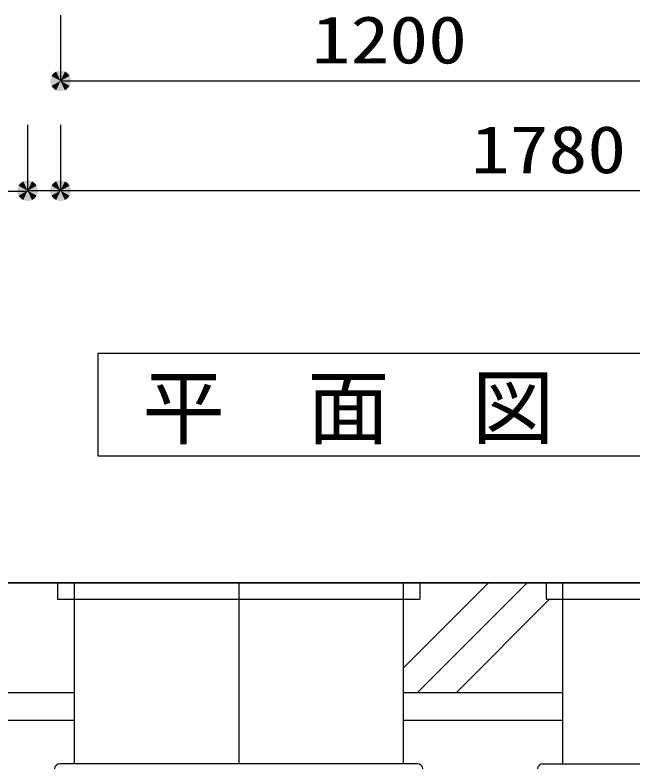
# Model space of a CAD drawing. Units: millimetres, scale not verified. Extents: x -8093 to 8093, y -5792 to 5792.
# Drawn here: x -6463 to -5337, y -1588 to -215 of the extents above; entities that cross this region are included whole.
import ezdxf
from ezdxf.enums import TextEntityAlignment as Align

# ---------------------------------------------------------------- set-up
doc = ezdxf.new("R2010")
doc.units = ezdxf.units.MM
doc.header["$LTSCALE"] = 30
doc.linetypes.add('LONG_CHAIN', pattern=[21, 18, -1, 1, -1])
for name, color, linetype, lineweight in [('0-1_00クル-フ-0躯体', 3, 'Continuous', 25), ('0-2_00クル-フ-1機器', 2, 'Continuous', 25), ('0-3_00クル-フ-6寸法', 132, 'Continuous', 25)]:
    doc.layers.add(name, color=color, linetype=linetype, lineweight=lineweight)
doc.styles.add('ＭＳ ゴシック', font='')
doc.styles.get('ＭＳ ゴシック').set_extended_font_data('MS Gothic')

msp = doc.modelspace()

# ---------------------------------------------------------------- linework, layer by layer
at = {"layer": '0-1_00クル-フ-0躯体', "linetype": 'LONG_CHAIN'}
msp.add_line((-6055.75, -1249.23), (-6055.75, -1579.23), dxfattribs=at)
at = {"layer": '0-1_00クル-フ-0躯体'}
for p, q in [((-5729.91, -1579.23), (-6381.59, -1579.23)), ((-5928.24, -1579.23), (-6055.75, -1579.23)), ((-5501.58, -1579.23), (-4849.91, -1579.23))]:
    msp.add_line(p, q, dxfattribs=at)
msp.add_lwpolyline([(-4282.88, -1017.89), (-4282.88, -831.57), (-6312.21, -831.57), (-6312.21, -1017.89)], close=True, dxfattribs=at)
for centre, start, end in [((-6381.59, -1589.23), 90, 175), ((-5729.91, -1589.23), 5, 90), ((-5501.58, -1589.23), 90, 175)]:
    msp.add_arc(centre, 10, start, end, dxfattribs=at)
at = {"layer": '0-2_00クル-フ-1機器'}
for p, q in [((-3233.35, -1249.23), (-7706.56, -1249.23)), ((-6485.75, -1249.23), (-4705.75, -1249.23)), ((-6385.75, -1249.23), (-6385.75, -1279.23)), ((-6355.75, -1249.23), (-6355.75, -1579.23)), ((-5755.75, -1249.23), (-5755.75, -1579.23)), ((-5755.75, -1404.47), (-5600.51, -1249.23)), ((-5729.8, -1449.23), (-5529.8, -1249.23)), ((-5725.75, -1249.23), (-5725.75, -1279.23)), ((-5495.75, -1249.23), (-5495.75, -1279.23)), ((-5465.75, -1249.23), (-5465.75, -1579.23)), ((-6385.75, -1279.23), (-5725.75, -1279.23)), ((-5659.09, -1449.23), (-5489.09, -1279.23)), ((-5495.75, -1279.23), (-4835.75, -1279.23)), ((-6580.75, -1449.23), (-6355.75, -1449.23)), ((-5755.75, -1449.23), (-5465.75, -1449.23)), ((-6580.75, -1499.23), (-6355.75, -1499.23)), ((-5755.75, -1499.23), (-5465.75, -1499.23))]:
    msp.add_line(p, q, dxfattribs=at)
at = {"layer": '0-3_00クル-フ-6寸法', "color": 4}
for p, q in [((-6380.4, -214.7), (-6380.4, -334.7)), ((-6380.4, -334.7), (-5180.4, -334.7)), ((-6440.4, -414.7), (-6440.4, -534.7)), ((-6380.4, -414.7), (-6380.4, -534.7)), ((-6380.4, -414.7), (-6380.4, -534.7)), ((-6380.4, -534.7), (-6440.4, -534.7)), ((-4600.4, -534.7), (-6380.4, -534.7)), ((-6440.4, -536.2), (-6589.11, -536.2))]:
    msp.add_line(p, q, dxfattribs=at)
at = {"layer": '0-3_00クル-フ-6寸法'}
for points in [[(-6380.4, -334.7), (-6398.56, -330.04), (-6397.83, -327.8)], [(-6380.4, -334.7), (-6397.83, -327.8), (-6396.83, -325.67)], [(-6380.4, -334.7), (-6396.83, -325.67), (-6395.56, -323.68)], [(-6380.4, -334.7), (-6395.56, -323.68), (-6394.06, -321.87)], [(-6380.4, -334.7), (-6394.06, -321.87), (-6392.35, -320.26)], [(-6380.4, -334.7), (-6392.35, -320.26), (-6390.44, -318.87)], [(-6380.4, -334.7), (-6390.44, -318.87), (-6388.38, -317.74)], [(-6380.4, -334.7), (-6388.38, -317.74), (-6386.19, -316.87)], [(-6380.4, -334.7), (-6386.19, -316.87), (-6383.91, -316.29)], [(-6380.4, -334.7), (-6383.91, -316.29), (-6381.57, -315.99)], [(-6380.4, -334.7), (-6381.57, -315.99), (-6379.22, -315.99)], [(-6380.4, -334.7), (-6379.22, -315.99), (-6376.88, -316.29)], [(-6380.4, -334.7), (-6376.88, -316.29), (-6374.6, -316.87)], [(-6380.4, -334.7), (-6374.6, -316.87), (-6372.41, -317.74)], [(-6380.4, -334.7), (-6372.41, -317.74), (-6370.35, -318.87)], [(-6380.4, -334.7), (-6370.35, -318.87), (-6368.44, -320.26)], [(-6380.4, -334.7), (-6368.44, -320.26), (-6366.73, -321.87)], [(-6380.4, -334.7), (-6366.73, -321.87), (-6365.23, -323.68)], [(-6380.4, -334.7), (-6365.23, -323.68), (-6363.97, -325.67)], [(-6380.4, -334.7), (-6363.97, -325.67), (-6362.96, -327.8)], [(-6380.4, -334.7), (-6362.96, -327.8), (-6362.23, -330.04)], [(-6380.4, -334.7), (-6399.15, -334.7), (-6399, -332.35)], [(-6380.4, -334.7), (-6399, -337.05), (-6399.15, -334.7)], [(-6380.4, -334.7), (-6399, -332.35), (-6398.56, -330.04)], [(-6380.4, -334.7), (-6398.56, -339.37), (-6399, -337.05)], [(-6380.4, -334.7), (-6397.83, -341.61), (-6398.56, -339.37)], [(-6380.4, -334.7), (-6396.83, -343.74), (-6397.83, -341.61)], [(-6380.4, -334.7), (-6395.56, -345.73), (-6396.83, -343.74)], [(-6380.4, -334.7), (-6394.06, -347.54), (-6395.56, -345.73)], [(-6380.4, -334.7), (-6392.35, -349.15), (-6394.06, -347.54)], [(-6380.4, -334.7), (-6390.44, -350.54), (-6392.35, -349.15)], [(-6380.4, -334.7), (-6388.38, -351.67), (-6390.44, -350.54)], [(-6380.4, -334.7), (-6386.19, -352.54), (-6388.38, -351.67)], [(-6380.4, -334.7), (-6383.91, -353.12), (-6386.19, -352.54)], [(-6380.4, -334.7), (-6381.57, -353.42), (-6383.91, -353.12)], [(-6380.4, -334.7), (-6379.22, -353.42), (-6381.57, -353.42)], [(-6380.4, -334.7), (-6362.23, -330.04), (-6361.79, -332.35)], [(-6380.4, -334.7), (-6361.79, -332.35), (-6361.65, -334.7)], [(-6380.4, -334.7), (-6376.88, -353.12), (-6379.22, -353.42)], [(-6380.4, -334.7), (-6374.6, -352.54), (-6376.88, -353.12)], [(-6380.4, -334.7), (-6372.41, -351.67), (-6374.6, -352.54)], [(-6380.4, -334.7), (-6370.35, -350.54), (-6372.41, -351.67)], [(-6380.4, -334.7), (-6368.44, -349.15), (-6370.35, -350.54)], [(-6380.4, -334.7), (-6366.73, -347.54), (-6368.44, -349.15)], [(-6380.4, -334.7), (-6365.23, -345.73), (-6366.73, -347.54)], [(-6380.4, -334.7), (-6363.97, -343.74), (-6365.23, -345.73)], [(-6380.4, -334.7), (-6362.96, -341.61), (-6363.97, -343.74)], [(-6380.4, -334.7), (-6362.23, -339.37), (-6362.96, -341.61)], [(-6380.4, -334.7), (-6361.79, -337.05), (-6362.23, -339.37)], [(-6380.4, -334.7), (-6361.65, -334.7), (-6361.79, -337.05)], [(-6440.4, -534.7), (-6455.56, -523.68), (-6454.06, -521.87)], [(-6440.4, -534.7), (-6454.06, -521.87), (-6452.35, -520.26)], [(-6440.4, -534.7), (-6452.35, -520.26), (-6450.44, -518.87)], [(-6440.4, -534.7), (-6450.44, -518.87), (-6448.38, -517.74)], [(-6440.4, -534.7), (-6448.38, -517.74), (-6446.19, -516.87)], [(-6440.4, -534.7), (-6446.19, -516.87), (-6443.91, -516.29)], [(-6440.4, -534.7), (-6443.91, -516.29), (-6441.57, -515.99)], [(-6440.4, -534.7), (-6441.57, -515.99), (-6439.22, -515.99)], [(-6440.4, -534.7), (-6439.22, -515.99), (-6436.88, -516.29)], [(-6440.4, -534.7), (-6436.88, -516.29), (-6434.6, -516.87)], [(-6440.4, -534.7), (-6434.6, -516.87), (-6432.41, -517.74)], [(-6440.4, -534.7), (-6432.41, -517.74), (-6430.35, -518.87)], [(-6440.4, -534.7), (-6430.35, -518.87), (-6428.44, -520.26)], [(-6440.4, -534.7), (-6428.44, -520.26), (-6426.73, -521.87)], [(-6440.4, -534.7), (-6426.73, -521.87), (-6425.23, -523.68)], [(-6380.4, -534.7), (-6395.56, -523.68), (-6394.06, -521.87)], [(-6380.4, -534.7), (-6395.56, -523.68), (-6394.06, -521.87)], [(-6380.4, -534.7), (-6394.06, -521.87), (-6392.35, -520.26)], [(-6380.4, -534.7), (-6394.06, -521.87), (-6392.35, -520.26)], [(-6380.4, -534.7), (-6392.35, -520.26), (-6390.44, -518.87)], [(-6380.4, -534.7), (-6392.35, -520.26), (-6390.44, -518.87)], [(-6380.4, -534.7), (-6390.44, -518.87), (-6388.38, -517.74)], [(-6380.4, -534.7), (-6390.44, -518.87), (-6388.38, -517.74)], [(-6380.4, -534.7), (-6388.38, -517.74), (-6386.19, -516.87)], [(-6380.4, -534.7), (-6388.38, -517.74), (-6386.19, -516.87)], [(-6380.4, -534.7), (-6386.19, -516.87), (-6383.91, -516.29)], [(-6380.4, -534.7), (-6386.19, -516.87), (-6383.91, -516.29)], [(-6380.4, -534.7), (-6383.91, -516.29), (-6381.57, -515.99)], [(-6380.4, -534.7), (-6383.91, -516.29), (-6381.57, -515.99)], [(-6380.4, -534.7), (-6381.57, -515.99), (-6379.22, -515.99)], [(-6380.4, -534.7), (-6381.57, -515.99), (-6379.22, -515.99)], [(-6380.4, -534.7), (-6379.22, -515.99), (-6376.88, -516.29)], [(-6380.4, -534.7), (-6379.22, -515.99), (-6376.88, -516.29)], [(-6380.4, -534.7), (-6376.88, -516.29), (-6374.6, -516.87)], [(-6380.4, -534.7), (-6376.88, -516.29), (-6374.6, -516.87)], [(-6380.4, -534.7), (-6374.6, -516.87), (-6372.41, -517.74)], [(-6380.4, -534.7), (-6374.6, -516.87), (-6372.41, -517.74)], [(-6380.4, -534.7), (-6372.41, -517.74), (-6370.35, -518.87)], [(-6380.4, -534.7), (-6372.41, -517.74), (-6370.35, -518.87)], [(-6380.4, -534.7), (-6370.35, -518.87), (-6368.44, -520.26)], [(-6380.4, -534.7), (-6370.35, -518.87), (-6368.44, -520.26)], [(-6380.4, -534.7), (-6368.44, -520.26), (-6366.73, -521.87)], [(-6380.4, -534.7), (-6368.44, -520.26), (-6366.73, -521.87)], [(-6380.4, -534.7), (-6366.73, -521.87), (-6365.23, -523.68)], [(-6380.4, -534.7), (-6366.73, -521.87), (-6365.23, -523.68)], [(-6440.4, -534.7), (-6459.15, -534.7), (-6459, -532.35)], [(-6440.4, -534.7), (-6459, -537.05), (-6459.15, -534.7)], [(-6440.4, -534.7), (-6459, -532.35), (-6458.56, -530.04)], [(-6440.4, -534.7), (-6458.56, -539.37), (-6459, -537.05)], [(-6440.4, -534.7), (-6458.56, -530.04), (-6457.83, -527.8)], [(-6440.4, -534.7), (-6457.83, -541.61), (-6458.56, -539.37)], [(-6440.4, -534.7), (-6457.83, -527.8), (-6456.83, -525.67)], [(-6440.4, -534.7), (-6456.83, -543.74), (-6457.83, -541.61)], [(-6440.4, -534.7), (-6456.83, -525.67), (-6455.56, -523.68)], [(-6440.4, -534.7), (-6455.56, -545.73), (-6456.83, -543.74)], [(-6440.4, -534.7), (-6454.06, -547.54), (-6455.56, -545.73)], [(-6440.4, -534.7), (-6452.35, -549.15), (-6454.06, -547.54)], [(-6440.4, -534.7), (-6450.44, -550.54), (-6452.35, -549.15)], [(-6440.4, -534.7), (-6448.38, -551.67), (-6450.44, -550.54)], [(-6440.4, -534.7), (-6446.19, -552.54), (-6448.38, -551.67)], [(-6440.4, -534.7), (-6443.91, -553.12), (-6446.19, -552.54)], [(-6440.4, -534.7), (-6441.57, -553.42), (-6443.91, -553.12)], [(-6440.4, -534.7), (-6439.22, -553.42), (-6441.57, -553.42)], [(-6440.4, -534.7), (-6425.23, -523.68), (-6423.97, -525.67)], [(-6440.4, -534.7), (-6423.97, -525.67), (-6422.96, -527.8)], [(-6440.4, -534.7), (-6422.96, -527.8), (-6422.23, -530.04)], [(-6440.4, -534.7), (-6422.23, -530.04), (-6421.79, -532.35)], [(-6440.4, -534.7), (-6421.79, -532.35), (-6421.65, -534.7)], [(-6440.4, -534.7), (-6436.88, -553.12), (-6439.22, -553.42)], [(-6440.4, -534.7), (-6434.6, -552.54), (-6436.88, -553.12)], [(-6440.4, -534.7), (-6432.41, -551.67), (-6434.6, -552.54)], [(-6440.4, -534.7), (-6430.35, -550.54), (-6432.41, -551.67)], [(-6440.4, -534.7), (-6428.44, -549.15), (-6430.35, -550.54)], [(-6440.4, -534.7), (-6426.73, -547.54), (-6428.44, -549.15)], [(-6440.4, -534.7), (-6425.23, -545.73), (-6426.73, -547.54)], [(-6440.4, -534.7), (-6423.97, -543.74), (-6425.23, -545.73)], [(-6440.4, -534.7), (-6422.96, -541.61), (-6423.97, -543.74)], [(-6440.4, -534.7), (-6422.23, -539.37), (-6422.96, -541.61)], [(-6440.4, -534.7), (-6421.79, -537.05), (-6422.23, -539.37)], [(-6440.4, -534.7), (-6421.65, -534.7), (-6421.79, -537.05)], [(-6380.4, -534.7), (-6399.15, -534.7), (-6399, -532.35)], [(-6380.4, -534.7), (-6399.15, -534.7), (-6399, -532.35)], [(-6380.4, -534.7), (-6399, -537.05), (-6399.15, -534.7)], [(-6380.4, -534.7), (-6399, -537.05), (-6399.15, -534.7)], [(-6380.4, -534.7), (-6399, -532.35), (-6398.56, -530.04)], [(-6380.4, -534.7), (-6399, -532.35), (-6398.56, -530.04)], [(-6380.4, -534.7), (-6398.56, -539.37), (-6399, -537.05)], [(-6380.4, -534.7), (-6398.56, -539.37), (-6399, -537.05)], [(-6380.4, -534.7), (-6398.56, -530.04), (-6397.83, -527.8)], [(-6380.4, -534.7), (-6398.56, -530.04), (-6397.83, -527.8)], [(-6380.4, -534.7), (-6397.83, -541.61), (-6398.56, -539.37)], [(-6380.4, -534.7), (-6397.83, -541.61), (-6398.56, -539.37)], [(-6380.4, -534.7), (-6397.83, -527.8), (-6396.83, -525.67)], [(-6380.4, -534.7), (-6397.83, -527.8), (-6396.83, -525.67)], [(-6380.4, -534.7), (-6396.83, -543.74), (-6397.83, -541.61)], [(-6380.4, -534.7), (-6396.83, -543.74), (-6397.83, -541.61)], [(-6380.4, -534.7), (-6396.83, -525.67), (-6395.56, -523.68)], [(-6380.4, -534.7), (-6396.83, -525.67), (-6395.56, -523.68)], [(-6380.4, -534.7), (-6395.56, -545.73), (-6396.83, -543.74)], [(-6380.4, -534.7), (-6395.56, -545.73), (-6396.83, -543.74)], [(-6380.4, -534.7), (-6394.06, -547.54), (-6395.56, -545.73)], [(-6380.4, -534.7), (-6394.06, -547.54), (-6395.56, -545.73)], [(-6380.4, -534.7), (-6392.35, -549.15), (-6394.06, -547.54)], [(-6380.4, -534.7), (-6392.35, -549.15), (-6394.06, -547.54)], [(-6380.4, -534.7), (-6390.44, -550.54), (-6392.35, -549.15)], [(-6380.4, -534.7), (-6390.44, -550.54), (-6392.35, -549.15)], [(-6380.4, -534.7), (-6388.38, -551.67), (-6390.44, -550.54)], [(-6380.4, -534.7), (-6388.38, -551.67), (-6390.44, -550.54)], [(-6380.4, -534.7), (-6386.19, -552.54), (-6388.38, -551.67)], [(-6380.4, -534.7), (-6386.19, -552.54), (-6388.38, -551.67)], [(-6380.4, -534.7), (-6383.91, -553.12), (-6386.19, -552.54)], [(-6380.4, -534.7), (-6383.91, -553.12), (-6386.19, -552.54)], [(-6380.4, -534.7), (-6381.57, -553.42), (-6383.91, -553.12)], [(-6380.4, -534.7), (-6381.57, -553.42), (-6383.91, -553.12)], [(-6380.4, -534.7), (-6379.22, -553.42), (-6381.57, -553.42)], [(-6380.4, -534.7), (-6379.22, -553.42), (-6381.57, -553.42)], [(-6380.4, -534.7), (-6365.23, -523.68), (-6363.97, -525.67)], [(-6380.4, -534.7), (-6365.23, -523.68), (-6363.97, -525.67)], [(-6380.4, -534.7), (-6363.97, -525.67), (-6362.96, -527.8)], [(-6380.4, -534.7), (-6363.97, -525.67), (-6362.96, -527.8)], [(-6380.4, -534.7), (-6362.96, -527.8), (-6362.23, -530.04)], [(-6380.4, -534.7), (-6362.96, -527.8), (-6362.23, -530.04)], [(-6380.4, -534.7), (-6362.23, -530.04), (-6361.79, -532.35)], [(-6380.4, -534.7), (-6362.23, -530.04), (-6361.79, -532.35)], [(-6380.4, -534.7), (-6361.79, -532.35), (-6361.65, -534.7)], [(-6380.4, -534.7), (-6361.79, -532.35), (-6361.65, -534.7)], [(-6380.4, -534.7), (-6376.88, -553.12), (-6379.22, -553.42)], [(-6380.4, -534.7), (-6374.6, -552.54), (-6376.88, -553.12)], [(-6380.4, -534.7), (-6372.41, -551.67), (-6374.6, -552.54)], [(-6380.4, -534.7), (-6370.35, -550.54), (-6372.41, -551.67)], [(-6380.4, -534.7), (-6368.44, -549.15), (-6370.35, -550.54)], [(-6380.4, -534.7), (-6366.73, -547.54), (-6368.44, -549.15)], [(-6380.4, -534.7), (-6365.23, -545.73), (-6366.73, -547.54)], [(-6380.4, -534.7), (-6363.97, -543.74), (-6365.23, -545.73)], [(-6380.4, -534.7), (-6362.96, -541.61), (-6363.97, -543.74)], [(-6380.4, -534.7), (-6362.23, -539.37), (-6362.96, -541.61)], [(-6380.4, -534.7), (-6361.79, -537.05), (-6362.23, -539.37)], [(-6380.4, -534.7), (-6361.65, -534.7), (-6361.79, -537.05)], [(-6380.4, -534.7), (-6376.88, -553.12), (-6379.22, -553.42)], [(-6380.4, -534.7), (-6374.6, -552.54), (-6376.88, -553.12)], [(-6380.4, -534.7), (-6372.41, -551.67), (-6374.6, -552.54)], [(-6380.4, -534.7), (-6370.35, -550.54), (-6372.41, -551.67)], [(-6380.4, -534.7), (-6368.44, -549.15), (-6370.35, -550.54)], [(-6380.4, -534.7), (-6366.73, -547.54), (-6368.44, -549.15)], [(-6380.4, -534.7), (-6365.23, -545.73), (-6366.73, -547.54)], [(-6380.4, -534.7), (-6363.97, -543.74), (-6365.23, -545.73)], [(-6380.4, -534.7), (-6362.96, -541.61), (-6363.97, -543.74)], [(-6380.4, -534.7), (-6362.23, -539.37), (-6362.96, -541.61)], [(-6380.4, -534.7), (-6361.79, -537.05), (-6362.23, -539.37)], [(-6380.4, -534.7), (-6361.65, -534.7), (-6361.79, -537.05)]]:
    msp.add_solid(points, dxfattribs=at)

# ---------------------------------------------------------------- texts
at = {"layer": '0-1_00クル-フ-0躯体', "color": 4, "style": 'ＭＳ ゴシック'}
msp.add_text('平\u3000面\u3000図', height=110, dxfattribs=at).set_placement((-6230.96, -1017.85), align=Align.BOTTOM_LEFT)
at = {"layer": '0-3_00クル-フ-6寸法', "color": 3, "style": 'ＭＳ ゴシック', "width": 1.2}
for s, p in [('1200', (-5922.68, -328.86)), ('1780', (-5632.68, -528.86))]:
    msp.add_text(s, height=86.66, dxfattribs=at).set_placement(p, align=Align.BOTTOM_LEFT)

doc.saveas('drawing.dxf')
